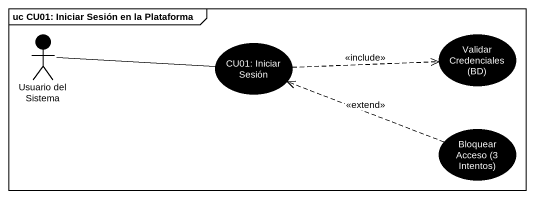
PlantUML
@startuml
mainframe uc CU01: Iniciar Sesión en la Plataforma
actor "Usuario del Sistema" as Usuario_del_Sistema #000000
usecase "CU01: Iniciar Sesión" as CU01_Iniciar_Sesión #000000
usecase "Validar Credenciales (BD)" as Validar_Credenciales_BD #000000
usecase "Bloquear Acceso (3 Intentos)" as Bloquear_Acceso_3_Intentos #000000
Usuario_del_Sistema -right- CU01_Iniciar_Sesión
CU01_Iniciar_Sesión .right.> Validar_Credenciales_BD : <<include>>
Bloquear_Acceso_3_Intentos .left.> CU01_Iniciar_Sesión : <<extend>>
@enduml
